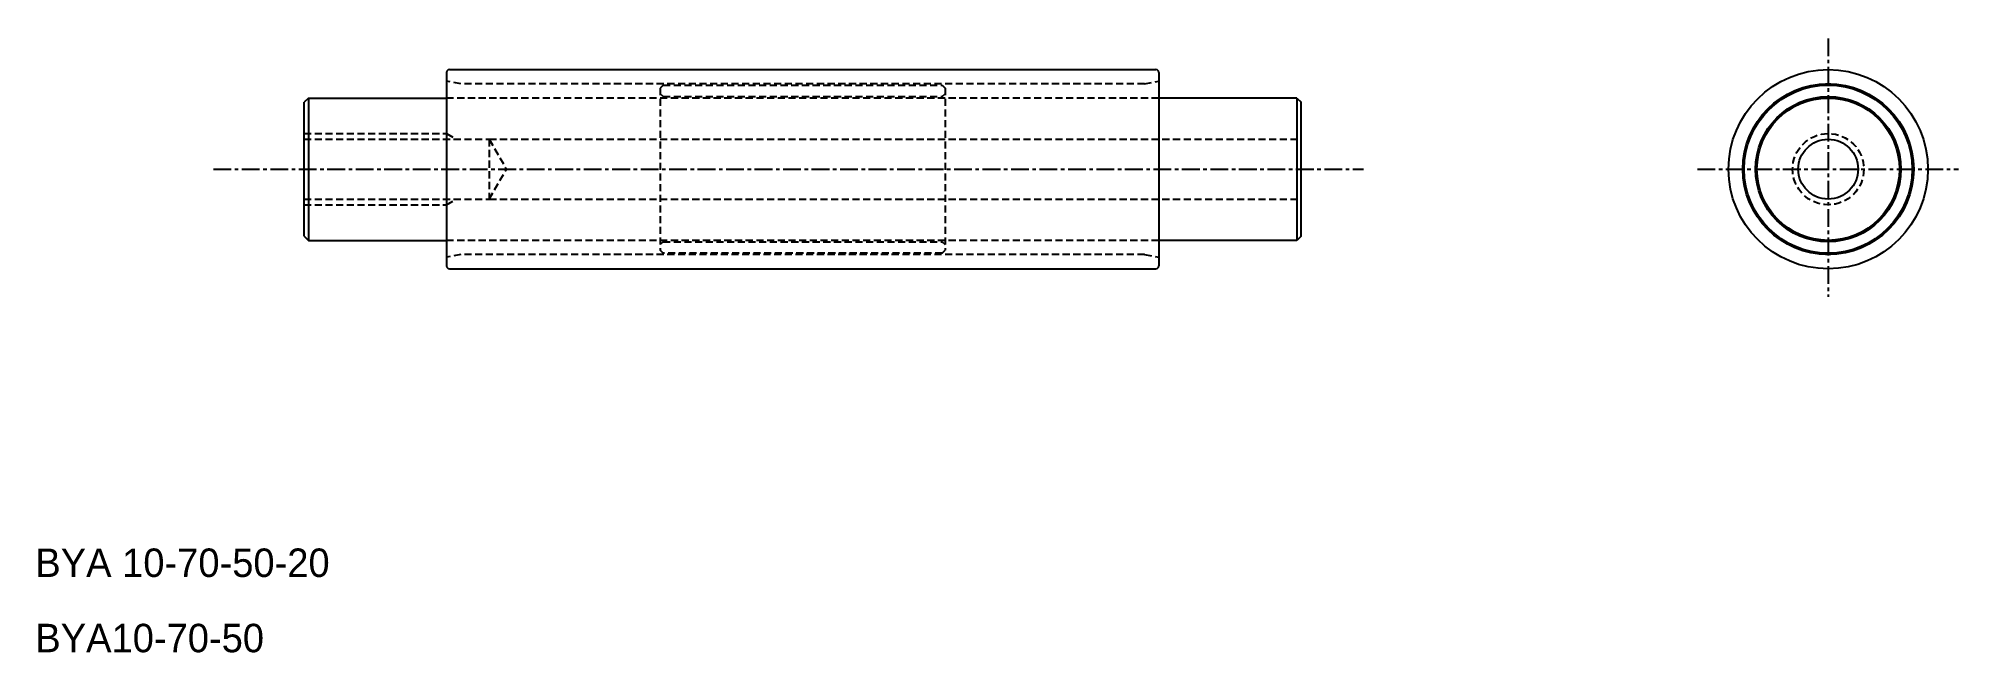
# Model space of a CAD drawing. Extents: x -9 to 125, y 405 to 448.
import ezdxf

# ---------------------------------------------------------------- set-up
doc = ezdxf.new("R2010")
doc.units = 0
doc.linetypes.add('CENTER', pattern=[2, 1.25, -0.25, 0.25, -0.25])
doc.linetypes.add('DASHED', pattern=[0.75, 0.5, -0.25])
doc.layers.get('0').update_dxf_attribs({"linetype": 'CONTINUOUS'})
doc.layers.add('CENTER', color=1, linetype='CENTER')

# ---------------------------------------------------------------- blocks, each defined once
blk = doc.blocks.new('A$C2281017C')
at = {"color": 3, "linetype": 'DASHED'}
for p, q in [((0, 2.5), (10, 2.5)), ((0, 2.1), (13, 2.1)), ((10, 2.5), (10.61, 2.15)), ((10, 2.5), (10, -2.5)), ((13, 2.1), (14.21, 0)), ((13, 2.1), (13, -2.1)), ((13, -2.1), (14.21, 0)), ((0, -2.1), (13, -2.1)), ((0, -2.5), (10, -2.5)), ((10, -2.5), (10.61, -2.15))]:
    blk.add_line(p, q, dxfattribs=at)

msp = doc.modelspace()

# ---------------------------------------------------------------- linework, layer by layer
at = {"color": 7, "linetype": 'CONTINUOUS'}
for p, q in [((19.29, 445.78), (19.29, 432.18)), ((19.49, 445.98), (69.09, 445.98)), ((69.29, 445.78), (69.29, 432.18)), ((9.59, 443.98), (9.29, 443.68)), ((9.29, 434.28), (9.29, 443.68)), ((9.59, 443.98), (9.59, 433.98)), ((9.59, 443.98), (19.29, 443.98)), ((78.99, 443.98), (69.29, 443.98)), ((78.99, 443.98), (79.29, 443.68)), ((78.99, 443.98), (78.99, 433.98)), ((79.29, 434.28), (79.29, 443.68)), ((9.29, 434.28), (9.59, 433.98)), ((79.29, 434.28), (78.99, 433.98)), ((9.59, 433.98), (19.29, 433.98)), ((78.99, 433.98), (69.29, 433.98)), ((19.49, 431.98), (69.09, 431.98))]:
    msp.add_line(p, q, dxfattribs=at)
at = {"color": 3, "linetype": 'DASHED'}
for p, q in [((20.29, 444.98), (19.29, 445.16)), ((68.29, 444.98), (20.29, 444.98)), ((34.49, 444.88), (34.29, 444.68)), ((34.49, 444.88), (54.09, 444.88)), ((54.09, 444.88), (54.29, 444.68)), ((68.29, 444.98), (69.29, 445.16)), ((69.29, 443.98), (19.29, 443.98)), ((34.29, 444.68), (34.29, 433.28)), ((34.49, 444.08), (34.29, 444.28)), ((34.49, 444.08), (54.09, 444.08)), ((54.09, 444.08), (54.29, 444.28)), ((54.29, 444.68), (54.29, 433.28)), ((22.29, 441.08), (79.29, 441.08)), ((22.29, 436.88), (79.29, 436.88)), ((69.29, 433.98), (19.29, 433.98)), ((20.29, 432.98), (19.29, 432.81)), ((68.29, 432.98), (20.29, 432.98)), ((34.49, 433.88), (34.29, 433.68)), ((34.49, 433.08), (34.29, 433.28)), ((34.49, 433.88), (54.09, 433.88)), ((54.09, 433.08), (34.49, 433.08)), ((54.09, 433.88), (54.29, 433.68)), ((54.09, 433.08), (54.29, 433.28)), ((68.29, 432.98), (69.29, 432.81))]:
    msp.add_line(p, q, dxfattribs=at)
at = {"color": 7, "linetype": 'CONTINUOUS'}
for radius in [7, 6, 5.9, 5.1, 5, 2.1]:
    msp.add_circle((116.29, 438.98), radius, dxfattribs=at)
at = {"color": 3, "linetype": 'DASHED'}
msp.add_circle((116.29, 438.98), 2.5, dxfattribs=at)
at = {"color": 7, "linetype": 'CONTINUOUS'}
for centre, radius, start, end in [((19.49, 445.78), 0.2, 90, 180), ((69.09, 445.78), 0.2, 0, 90), ((116.29, 444.48), 0.5, 51.5947, 128.4053), ((116.29, 444.48), 0.5, 234.7224, 305.2776), ((111.52, 441.73), 0.5, 111.5947, 188.4053), ((121.05, 441.73), 0.5, 351.5947, 68.4053), ((111.52, 441.73), 0.5, 294.7225, 5.2775), ((121.05, 441.73), 0.5, 174.7225, 245.2775), ((111.52, 436.23), 0.5, 171.5947, 248.4053), ((111.52, 436.23), 0.5, 354.7225, 65.2775), ((121.05, 436.23), 0.5, 114.7225, 185.2775), ((121.05, 436.23), 0.5, 291.5947, 8.4053), ((116.29, 433.48), 0.5, 231.5947, 308.4053), ((116.29, 433.48), 0.5, 54.7224, 125.2776), ((19.49, 432.18), 0.2, 180, 270), ((69.09, 432.18), 0.2, 270, 0)]:
    msp.add_arc(centre, radius, start, end, dxfattribs=at)
at = {"layer": 'CENTER', "color": 1, "linetype": 'CENTER'}
for p, q in [((116.29, 448.17), (116.29, 430)), ((2.92, 438.98), (83.66, 438.98)), ((107.11, 438.98), (125.44, 438.98))]:
    msp.add_line(p, q, dxfattribs=at)

# ---------------------------------------------------------------- block references
at = {"color": 7, "linetype": 'CONTINUOUS'}
msp.add_blockref('A$C2281017C', (9.29, 438.98), dxfattribs=at)

# ---------------------------------------------------------------- texts
for s, p in [('BYA 10-70-50-20', (-9.58, 410.33)), ('BYA10-70-50', (-9.58, 405.04))]:
    msp.add_text(s, height=2, dxfattribs=at).set_placement(p)

doc.saveas('drawing.dxf')
